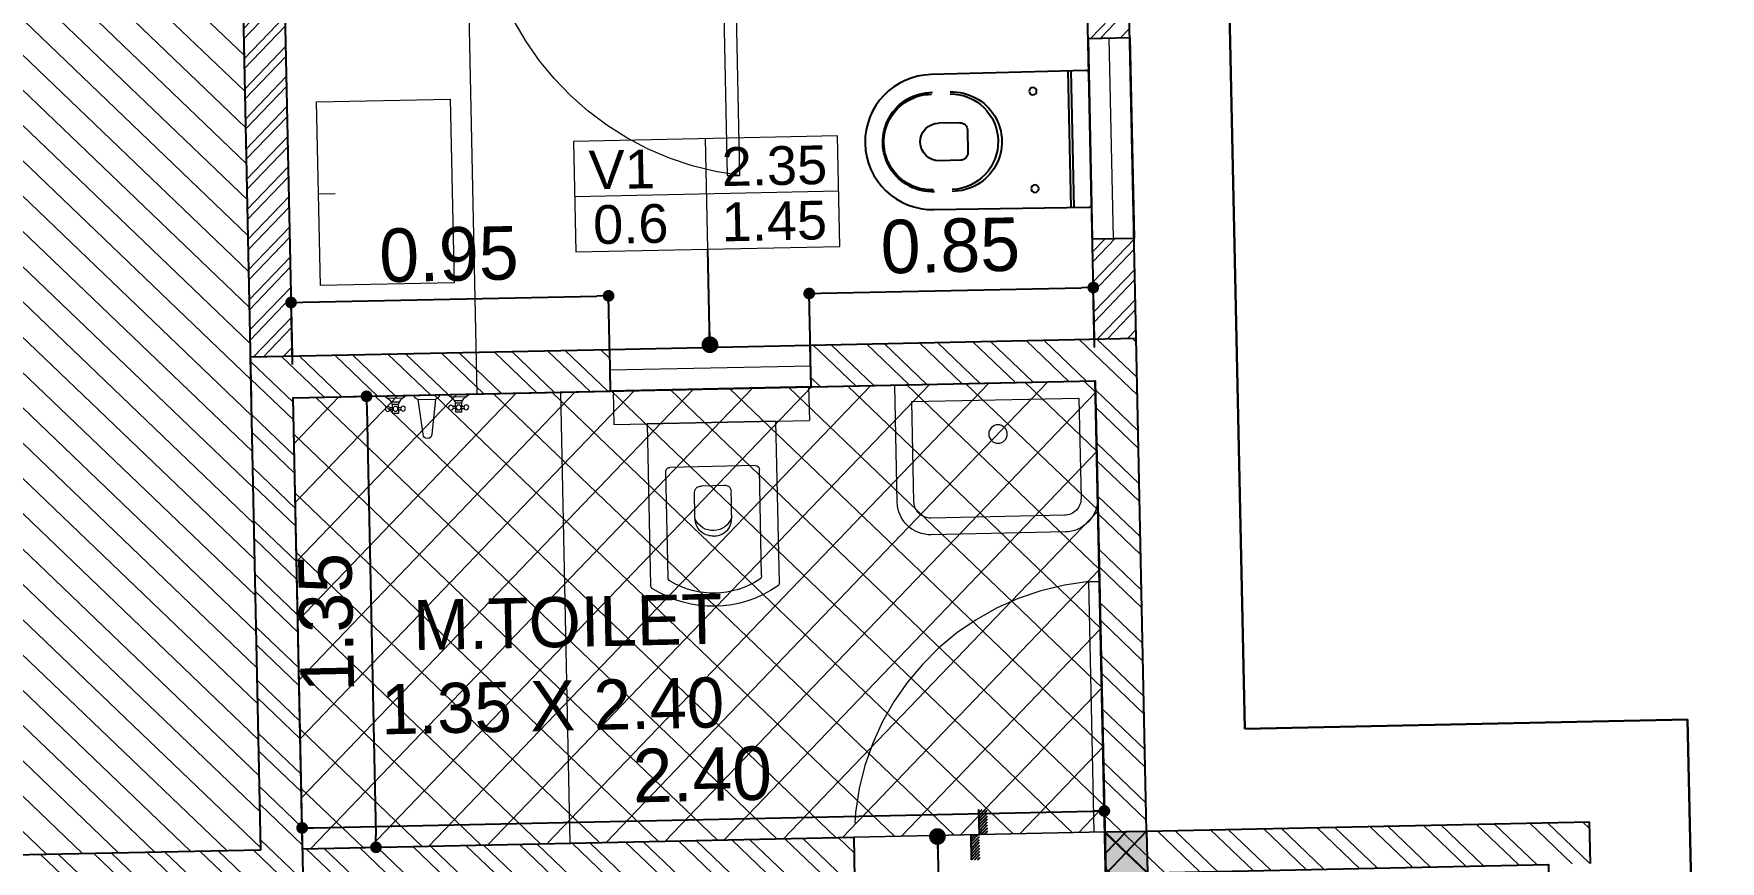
# Model space of a CAD drawing. Header units: metres. Extents: x 494 to 1845, y -666 to 1061.
# Drawn here: x 1414.1662 to 1414.6269, y 208.4399 to 208.6661 of the extents above; entities that cross this region are included whole.
import ezdxf

# ---------------------------------------------------------------- set-up
doc = ezdxf.new("R2010")
doc.units = ezdxf.units.M
doc.header["$MEASUREMENT"] = 0
for name, pattern in [('1', [0]), ('ACAD_ISO02W100', [15, 12, -3]), ('DASHED2', [0.375, 0.25, -0.125])]:
    doc.linetypes.add(name, pattern=pattern)
doc.layers.get('Defpoints').update_dxf_attribs({"color": 12})
for name, color, linetype in [('A-AREA', 1, 'Continuous'), ('COLUMN', 1, 'Continuous'), ('TILE DROP', 180, '1'), ('VDA-TEXT', 250, '1'), ('VDA-WALL BELOW', 8, 'Continuous'), ('VDA_ROOF', 250, 'Continuous')]:
    doc.layers.add(name, color=color, linetype=linetype)
for name, color, linetype, lineweight in [('A-Wall Hatch', 8, 'Continuous', 9), ('DIMENSION', 8, 'Continuous', 5), ('VDA-DOOR', 23, 'Continuous', 5), ('VDA-DW TAGS', 4, 'Continuous', 9), ('VDA-FURNITURE', 8, 'Continuous', 13), ('VDA-HATCH', 8, 'Continuous', 9), ('VDA-PLUMBING', 8, 'Continuous', 13), ('VDA-WALL', 250, 'Continuous', 25), ('VDA-WINDOW', 5, 'Continuous', 9)]:
    doc.layers.add(name, color=color, linetype=linetype, lineweight=lineweight)
doc.styles.add('arial', font='arial.ttf', dxfattribs={"height": 0.3})
doc.styles.add('RS', font='GOTHIC.TTF')
doc.dimstyles.new('SMALL-1', dxfattribs={"dimtxt": 0.16, "dimasz": 0.035, "dimexe": 0, "dimexo": 0.1, "dimgap": 0.05, "dimtad": 1, "dimzin": 0, "dimdsep": 46, "dimtxsty": 'RS', "dimblk": 'DOT', "dimcen": 2.5, "dimclrd": 256, "dimclre": 256, "dimclrt": 5, "dimadec": 0, "dimazin": 0, "dimtfac": 1, "dimtdec": 3, "dimtofl": 0, "dimtmove": 0, "dimatfit": 3, "dimfxl": 0, "dimtolj": 1, "dimtzin": 0, "dimarcsym": 0})
pattern_1 = [(45, (1152.758408798573, 282.9493043231583), (-0.1104854345604985, 0.1104854345604985), [])]
pattern_2 = [(135.0000000000001, (-4.440892098500626e-16, 0.375), (-0.004419417382415919, -0.004419417382415927), [])]

# ---------------------------------------------------------------- blocks, each defined once
blk = doc.blocks.new('6555kkm')
at = {"lineweight": 30}
h = blk.add_hatch(color=5, dxfattribs=at)
h.dxf.hatch_style = 1
h.paths.add_polyline_path([(1152.883408798573, 282.9493043231583), (1152.758408798573, 282.9493043231583), (1152.758408798573, 283.0743043231584), (1152.883408798573, 283.0743043231584)])
h = blk.add_hatch()
h.set_pattern_fill('ANSI31', color=5, scale=1.250000000001137)
h.set_pattern_definition(pattern_1)
h.paths.add_polyline_path([(1152.758408798573, 283.0743043231584), (1152.883408798573, 283.0743043231584), (1152.883408798573, 282.9493043231583), (1152.758408798573, 282.9493043231583)])
h = blk.add_hatch()
h.set_pattern_fill('ANSI31', color=5, scale=1.250000000001137)
h.set_pattern_definition(pattern_1)
h.paths.add_polyline_path([(1152.758408798573, 283.0743043231584), (1152.883408798573, 283.0743043231584), (1152.883408798573, 282.9493043231583), (1152.758408798573, 282.9493043231583)])
at = {"layer": 'COLUMN', "color": 5, "lineweight": 25}
for p, q in [((1152.758408798573, 282.9493043231583), (1152.883408798573, 283.0743043231584)), ((1152.883408798573, 282.9493043231583), (1152.758408798573, 283.0743043231584))]:
    blk.add_line(p, q, dxfattribs=at)
blk.add_lwpolyline([(1152.758408798573, 283.0743043231584), (1152.883408798573, 283.0743043231584), (1152.883408798573, 282.9493043231583), (1152.758408798573, 282.9493043231583)], close=True, dxfattribs=at)
blk = doc.blocks.new('zw$417C')
at = {"layer": 'COLUMN', "color": 8, "lineweight": 30}
blk.add_blockref('6555kkm', (-1092.551024200676, -275.511737228239, 1.041943240610849e-05), dxfattribs=at)
blk = doc.blocks.new('DSFSDFSXDFD')
at = {"layer": 'VDA-PLUMBING', "lineweight": -3}
for p, q in [((-4851328.537607894, -783007.5066046431, -1.776001775254723), (-4851328.94678587, -783007.5066046431, -1.776001775254723)), ((-4851328.538440785, -783007.5157011151, -1.776001775254723), (-4851328.945952996, -783007.5157011151, -1.776001775254723)), ((-4851328.798304164, -783007.8420971865, -1.776001775254723), (-4851328.798304164, -783007.9051043794, -1.776001775254723)), ((-4851328.708531805, -783007.8200216885, -1.776001775254723), (-4851328.775861957, -783007.8200216885, -1.776001775254723)), ((-4851328.686088397, -783007.842465081, -1.776001775254723), (-4851328.686088397, -783007.9054722739, -1.776001775254723))]:
    blk.add_line(p, q, dxfattribs=at)
at = {"layer": 'VDA-PLUMBING', "lineweight": -3, "elevation": -1.776001775254723}
blk.add_lwpolyline([(-4851328.54518069, -783007.4532983436, -0.4158598679387587), (-4851328.537325638, -783007.461197658), (-4851328.540206372, -783007.9246095612, -1), (-4851328.944187411, -783007.9246095612), (-4851328.947068145, -783007.461197658, -0.4158598679388874), (-4851328.939213092, -783007.4532983436)], format="xyb", close=True, dxfattribs=at)
at = {"layer": 'VDA-PLUMBING', "lineweight": -3}
for centre in [(-4851328.888078946, -783007.6216237787, -1.776001775254723), (-4851328.596314837, -783007.6216237787, -1.776001775254723)]:
    blk.add_circle(centre, 0.01122169564471108, dxfattribs=at)
for centre, radius, start, end in [((-4851328.742196881, -783007.8663721918, -1.776001775254723), 0.148856694203309, 358.9852565772135, 181.0147434227865), ((-4851328.742196881, -783007.8719907412, -1.776001775254723), 0.1432535492520892, 1.192908138399502, 178.8070918616005), ((-4851328.775861957, -783007.842465081, -1.776001775254723), 0.02244339128942216, 90, 180), ((-4851328.708531805, -783007.842465081, -1.776001775254723), 0.02244339128942216, 0, 90), ((-4851328.742196881, -783007.9054722739, -1.776001775254723), 0.05610847822355529, 180, 270), ((-4851328.742196881, -783007.9054722739, -1.776001775254723), 0.05610847822355529, 270, 0), ((-4851328.742196881, -783007.9250014189, -1.776001775254723), 0.148856694203309, 178.9852565772135, 1.014743422786505), ((-4851328.742196881, -783007.9272448597, -1.776001775254723), 0.143246744260473, 178.9458768199636, 1.054123180036426)]:
    blk.add_arc(centre, radius, start, end, dxfattribs=at)
blk = doc.blocks.new('wb')
at = {"layer": 'VDA-PLUMBING'}
blk.add_line((0, 0), (0, -0.05031763110309839), dxfattribs=at)
at = {"layer": 'VDA-PLUMBING', "elevation": -0.7094465621008812}
blk.add_lwpolyline([(-0.2750000000596629, -0.4000000000014552), (-0.2750000000596629, 0), (0.2749999999432475, 0), (0.2749999999432475, -0.4000000000014552)], close=True, dxfattribs=at)
blk = doc.blocks.new('FGFGDFG')
at = {"layer": 'VDA-DOOR'}
for p, q in [((2885.550436904467, -2510.215094113677, -0.0028516818295958), (2885.550436904467, -2509.465094113677, -0.0028516818295958)), ((2885.550436904467, -2509.465094113677, -0.0028516818295958), (2885.588408747094, -2509.465094113677, -0.0028516818295958)), ((2885.588408747094, -2509.465094113677, -0.0028516818295958), (2885.588408747094, -2510.215094113677, -0.0028516818295958)), ((2885.588408747094, -2510.215094113677, -0.0028516818295958), (2885.550436904467, -2510.215094113677, -0.0028516818295958))]:
    blk.add_line(p, q, dxfattribs=at)
at = {"layer": 'VDA-DOOR', "linetype": 'ACAD_ISO02W100', "ltscale": 0.01}
blk.add_arc((2885.709383303022, -2510.336068669635, -0.0028516818295958), 0.8793358404296406, 97.90754138939963, 172.092458608656, dxfattribs=at)
blk = doc.blocks.new('DFSDFASDFASD')
at = {"layer": 'VDA_ROOF', "color": 5, "lineweight": 30, "ltscale": 4}
blk.add_lwpolyline([(43.72001114071099, 7.876165156727097), (16.86561930178232, 4.449999999999932), (-16.84999999999991, 4.449999999999932), (-16.84999999999991, -6.375000000000114), (7.450000000000273, -6.375000000000114), (7.450000000000273, -7.275000000000091), (43.72001114071099, -7.275000000000091), (43.72001114071099, -3.799912912925208), (45.04501133847248, -3.799912912896389), (45.04501133847248, 0.8250953790992526), (43.72001114071099, 0.8250953790992526)], close=True, dxfattribs=at)
blk = doc.blocks.new('zw$FB86')
at = {"layer": 'VDA-FURNITURE'}
for points in [[(0, 0.4500000000007276), (0, 0.1000000000003638, 0.4142135623890781), (0.09999999999854481, 0), (0.5, 0, 0.4142135623784227), (0.5999999999985448, 0.1000000000003638), (0.5999999999985448, 0.4500000000007276)], [(0.05000000000291038, 0.4000000000014552), (0.05000000000291038, 0.09999999999672582, 0.4142135623730954), (0.09999999999854481, 0.0499999999992724), (0.5, 0.0499999999992724, 0.4142135623730952), (0.5499999999956344, 0.09999999999854481), (0.5499999999956344, 0.4000000000014552)]]:
    blk.add_lwpolyline(points, format="xyb", close=True, dxfattribs=at)
blk.add_circle((0.2941563244385179, 0.2973085056728451), 0.02777948606671998, dxfattribs=at)
blk = doc.blocks.new('zw$1B49')
at = {"layer": 'VDA-FURNITURE'}
for p, q in [((0.1172834102981142, 0.1172833973541856), (0.1042519220136455, 0.01303148863371462)), ((0.1563778760828427, 0.01303148863371462), (0.1433463877983741, 0.1172833973541856)), ((0.02606299044418847, 0.02606297715101391), (0.02606299044418847, 0.05212595430202782)), ((0.02606299044418847, 0.05212595430202782), (0.04561022380221402, 0.05212595430202782)), ((0.04561022380221402, 0.05212595430202782), (0.04561022380221402, 0.02606297715101391)), ((0.2150195752255968, 0.02606297726742923), (0.2150195752255968, 0.05212595453485847)), ((0.2150195752255968, 0.05212595453485847), (0.2345668076522998, 0.05212595453485847)), ((0.2345668076522998, 0.05212595453485847), (0.2345668076522998, 0.02606297738384455)), ((1.294392859563231e-08, 0), (0.07167320037115132, 0)), ((0.01280579613376176, 0.006515744258649647), (0.05888253347802674, 0.006515744258649647)), ((0.02606299044418847, 0.04235233785584569), (0.01954724630195415, 0.04235233785584569)), ((0.02606299044418847, 0.03583659359719604), (0.01954724630195415, 0.03583659359719604)), ((0.04836716493446147, 0.01954723289236426), (0.0235124676473788, 0.01954723289236426)), ((0.04561022380221402, 0.02606297715101391), (0.02606299044418847, 0.02606297715101391)), ((0.04561022380221402, 0.04235233785584569), (0.05212596794444835, 0.04235233785584569)), ((0.04561022380221402, 0.03583659359719604), (0.05212596794444835, 0.03583659359719604)), ((0.09122043372917688, 0), (0.1694093652986339, 1.164153218269348e-10)), ((0.1042519220136455, 0.01303148863371462), (0.1563778760828427, 0.01303148863371462)), ((0.1889565977253369, 1.164153218269348e-10), (0.2606297851525596, 2.328306436538696e-10)), ((0.2017623809151701, 0.006515744375064969), (0.2478391182594351, 0.006515744491480291)), ((0.2150195752255968, 0.04235233808867633), (0.2085038310833625, 0.04235233808867633)), ((0.2150195752255968, 0.03583659371361136), (0.2085038310833625, 0.03583659371361136)), ((0.2373237497158698, 0.01954723300877959), (0.2124690524287871, 0.01954723300877959)), ((0.2345668076522998, 0.02606297738384455), (0.2150195752255968, 0.02606297726742923)), ((0.2345668076522998, 0.04235233808867633), (0.2410825517945341, 0.04235233808867633)), ((0.2345668076522998, 0.03583659371361136), (0.2410825517945341, 0.03583659383002669))]:
    blk.add_line(p, q, dxfattribs=at)
for centre in [(0.01303150215971982, 0.03909446578472853), (0.03583660712320125, 0.03909446578472853), (0.05864171208668267, 0.03909446578472853), (0.2019880860098056, 0.03909446590114385), (0.224793190973287, 0.03909446590114385), (0.247598296868091, 0.03909446590114385)]:
    blk.add_circle(centre, 0.007284823654302127, dxfattribs=at)
for centre, radius, start, end in [((0.1303148995139054, 0.1172833973541856), 0.01303148858496634, 4.478646660041038e-08, 180.0000000447864), ((-0.009773602803761605, 0.03583659359719604), 0.03714545025915428, 285.2550999864717, 344.7449000233484), ((0.0814468170501641, 0.03583659359719604), 0.03714545025915428, 195.2551200547921, 254.7448800075654), ((0.1095638171755127, -0.005311634740792215), 0.01909713047432021, 106.1502000087727, 163.8498000219344), ((0.1510657201506547, -0.005311634624376893), 0.01909713047432021, 16.15020006410362, 73.84980008505138), ((0.1791829810463241, 0.03583659371361136), 0.03714545025915428, 285.2550999864717, 344.7449000233484), ((0.2704034018315724, 0.03583659383002669), 0.03714545025915428, 195.2551200547921, 254.7448800075654)]:
    blk.add_arc(centre, radius, start, end, dxfattribs=at)
blk = doc.blocks.new('zw$2702')
at = {"layer": 'VDA-FURNITURE'}
for p, q in [((0.5499802494960022, 0), (0.5499802476333571, 0.584986173780635)), ((0.6499802481921506, 0.5849861740134656), (0.5499802476333571, 0.584986173780635)), ((0.6499802491234732, 2.328306436538696e-10), (0.6499802481921506, 0.5849861740134656)), ((0.06626789482106688, 0.4849861727561802), (0.5499802476333571, 0.4849861738039181)), ((0.5499802476333571, 0.4849861738039181), (0.5499802485646796, 0.09999999997671694)), ((0.08852634602953913, 0.4324880581116304), (0.4059854198785615, 0.4324880588101223)), ((0.4179849887805176, 0.4204884897917509), (0.4179849887805176, 0.1644976834068075)), ((0.2105001874806476, 0.3004193421220407), (0.2113024063946796, 0.3045755033381283)), ((0.2113024063946796, 0.3045755033381283), (0.2125265535505605, 0.3092143153771758)), ((0.2125265535505605, 0.3092143153771758), (0.214261531138618, 0.3141748948255554)), ((0.214261531138618, 0.3141748948255554), (0.2165962422805023, 0.3192963579203933)), ((0.2165962422805023, 0.3192963579203933), (0.2196195882352185, 0.3244178210152313)), ((0.2196195882352185, 0.3244178210152313), (0.2234204721244168, 0.3293784004636109)), ((0.2234204721244168, 0.3293784004636109), (0.2280877952071023, 0.3340172126190737)), ((0.2280877952071023, 0.3340172126190737), (0.2337104606049252, 0.338173373718746)), ((0.2337104606049252, 0.338173373718746), (0.2403773705082131, 0.3416860003490001)), ((0.2403773705082131, 0.3416860003490001), (0.248177426175971, 0.3443942085141316)), ((0.248177426175971, 0.3443942085141316), (0.2571995307298494, 0.3461371148005128)), ((0.2571995307298494, 0.3461371148005128), (0.2675325863601756, 0.3467538355616853)), ((0.2675325863601756, 0.3467538355616853), (0.2780191826241207, 0.3467557415133342)), ((0.2780191826241207, 0.3467557415133342), (0.2874714464487624, 0.3467611278174445)), ((0.2874714464487624, 0.3467611278174445), (0.2959387444498134, 0.3467694973805919)), ((0.2959387444498134, 0.3467694973805919), (0.3034704441743088, 0.3467803528765216)), ((0.3034704441743088, 0.3467803528765216), (0.3101159131692839, 0.3467931972118095)), ((0.3101159131692839, 0.3467931972118095), (0.3159245171191287, 0.3468075330602005)), ((0.3159245171191287, 0.3468075330602005), (0.3209456235708785, 0.3468228633282706)), ((0.3209456235708785, 0.3468228633282706), (0.3252286000715685, 0.3468386908061802)), ((0.3252286000715685, 0.3468386908061802), (0.3288228123055887, 0.3468545182840899)), ((0.3288228123055887, 0.3468545182840899), (0.3317776278199744, 0.34686984855216)), ((0.3317776278199744, 0.34686984855216), (0.3341424141617608, 0.3468841845169663)), ((0.3341424141617608, 0.3468841845169663), (0.3359665379466605, 0.3468970287358388)), ((0.3359665379466605, 0.3468970287358388), (0.3381902633773279, 0.346916253794916)), ((0.3381902633773279, 0.346916253794916), (0.3388437426256132, 0.3469235459342599)), ((0.3388437426256132, 0.3469235459342599), (0.3397653868960333, 0.3470724488142878)), ((0.3397653868960333, 0.3470724488142878), (0.3421951776908827, 0.3472432924900204)), ((0.3421951776908827, 0.3472432924900204), (0.3456303991915775, 0.3470222798641771)), ((0.3456303991915775, 0.3470222798641771), (0.3495683355795336, 0.3459956140723079)), ((0.3495683355795336, 0.3459956140723079), (0.3535062728988123, 0.3437494980171323)), ((0.3535062728988123, 0.3437494980171323), (0.3569414934681845, 0.3398701344849542)), ((0.3569414934681845, 0.3398701344849542), (0.3583134880827856, 0.337188673322089)), ((0.3583134880827856, 0.337188673322089), (0.3593712842630339, 0.3339437264949083)), ((0.3593712842630339, 0.3339437264949083), (0.3600520447434974, 0.3300835692789406)), ((0.3600520447434974, 0.3300835692789406), (0.3602929294647765, 0.3255564770661294)), ((0.3602929294647765, 0.3262134199030697), (0.3602929294647765, 0.2587727529462427)), ((0.2097325569557142, 0.2918388803955168), (0.2097360829429817, 0.2924556011566892)), ((0.2097325569557142, 0.2916363230906427), (0.2097360829429817, 0.2910196023294702)), ((0.2097360829429817, 0.2924556011566892), (0.2098059284107876, 0.2941985074430704)), ((0.2097360829429817, 0.2910196023294702), (0.2098059284107876, 0.289276696043089)), ((0.2098059284107876, 0.2941985074430704), (0.2100309964807821, 0.2969067156082019)), ((0.2098059284107876, 0.289276696043089), (0.2100309964807821, 0.2865684878779575)), ((0.2100309964807821, 0.2969067156082019), (0.2105001874806476, 0.3004193421220407)), ((0.2100309964807821, 0.2865684878779575), (0.2105001884119702, 0.2830558613641188)), ((0.2105001884119702, 0.2830558613641188), (0.2113024063946796, 0.2788997001480311)), ((0.2113024063946796, 0.2788997001480311), (0.2125265535505605, 0.2742608881089836)), ((0.2125265535505605, 0.2742608881089836), (0.214261531138618, 0.2693003086606041)), ((0.214261531138618, 0.2693003086606041), (0.2165962422805023, 0.2641788455657661)), ((0.2165962422805023, 0.2641788455657661), (0.2196195882352185, 0.2590573824709281)), ((0.2196195882352185, 0.2590573824709281), (0.2234204721244168, 0.2540968030225486)), ((0.2234204721244168, 0.2540968030225486), (0.2280877952071023, 0.2494579909835011)), ((0.3594544718580437, 0.2511184909380972), (0.3600944245772553, 0.2546750580659136)), ((0.3600944245772553, 0.2546750580659136), (0.3602929294647765, 0.2587727529462427)), ((0.2280877952071023, 0.2494579909835011), (0.2337104615362477, 0.2453018297674134)), ((0.2337104615362477, 0.2453018297674134), (0.2403773705082131, 0.24178920336999)), ((0.2403773705082131, 0.24178920336999), (0.2481774271072936, 0.2390809950884432)), ((0.2481774271072936, 0.2390809950884432), (0.2571995316611719, 0.237338088802062)), ((0.2571995316611719, 0.237338088802062), (0.2675325863601756, 0.2367213681573048)), ((0.2675325863601756, 0.2367213681573048), (0.2780236706676078, 0.2367217985447496)), ((0.2780236706676078, 0.2367217985447496), (0.2874886181743932, 0.2367230148520321)), ((0.2874886181743932, 0.2367230148520321), (0.2959756257550907, 0.2367249047383666)), ((0.2959756257550907, 0.2367249047383666), (0.3035328884216142, 0.236727355979383)), ((0.3035328884216142, 0.236727355979383), (0.3102086030485225, 0.236730256350711)), ((0.3102086030485225, 0.236730256350711), (0.3160509665103746, 0.236733493511565)), ((0.3160509665103746, 0.236733493511565), (0.3211081728877616, 0.2367369552375749)), ((0.3211081728877616, 0.2367369552375749), (0.3254284199865651, 0.236740529187955)), ((0.3254284199865651, 0.236740529187955), (0.3290599037500215, 0.236744103138335)), ((0.3290599037500215, 0.236744103138335), (0.332050820121367, 0.2367475647479296)), ((0.332050820121367, 0.2367475647479296), (0.334449365043838, 0.2367508019087836)), ((0.334449365043838, 0.2367508019087836), (0.336303734460671, 0.2367537022801116)), ((0.336303734460671, 0.2367537022801116), (0.338572732413013, 0.2367580434074625)), ((0.338572732413013, 0.2367580434074625), (0.3392433824556065, 0.2367596899857745)), ((0.3392433824556065, 0.2367596899857745), (0.3401572865041089, 0.2367472226032987)), ((0.3401572865041089, 0.2367472226032987), (0.3425647087933612, 0.2369134899927303)), ((0.3498543801324558, 0.2390042450278997), (0.3537337652014685, 0.2415397411677986)), ((0.3537337652014685, 0.2415397411677986), (0.357100939618249, 0.2454759883694351)), ((0.357100939618249, 0.2454759883694351), (0.358435750247736, 0.2480648637283593)), ((0.358435750247736, 0.2480648637283593), (0.3594544718580437, 0.2511184909380972)), ((0.0885263469608617, 0.1524981135735288), (0.4059854198785615, 0.1524981142720208)), ((0.5499802485646796, 0.09999999997671694), (0.06626789575238945, 0.09999999892897904)), ((0.6499802491234732, 2.328306436538696e-10), (0.5499802494960022, 0))]:
    blk.add_line(p, q, dxfattribs=at)
for centre, radius, start, end in [((0.3392895713986945, 0.2924930856897845), 0.3392895713959484, 146.5314716852323, 213.4685283147677), ((0.06626789482106688, 0.4729866042835056), 0.01199956846898923, 90.00000178148115, 146.5314734667167), ((0.2879243318529916, 0.2924930862718611), 0.2489257321441072, 147.4567942573825, 212.5432060142842), ((0.08852634602953913, 0.4204884890568792), 0.011999569053979, 90.00000010672171, 150.4906703928836), ((0.4059854198785615, 0.4204884897553711), 0.011999569053979, 1.334021322268115e-07, 90.00000010672171), ((0.2850434205101919, 0.2912927382494672), 0.0588110275135647, 109.8583284364351, 247.3191860105703), ((0.3340704313086462, 0.2802833565147012), 0.0441938690793455, 281.0814857867093, 290.9254203467502), ((0.0885263469608617, 0.1644976825555204), 0.011999569053979, 209.5093298833318, 270.0000001067217), ((0.4059854198785615, 0.1644976832540124), 0.011999569053979, 270.0000001067217, 1.334021322268115e-07), ((0.06626789575238945, 0.1119995681438013), 0.01199956927687568, 213.4685292737154, 270.000000958813)]:
    blk.add_arc(centre, radius, start, end, dxfattribs=at)
blk = doc.blocks.new('zw$F1DC')
at = {"layer": 'VDA-DOOR'}
for p, q in [((2.601322194095701e-05, 0), (2.601322339979006e-05, 0.9000000000000001)), ((2.601322192941069e-05, 0.0379718426371404), (0.9000260132219293, 0.0379718426371404)), ((2.601322194095701e-05, 0), (0.9000260132219409, 2.777222896099829e-13)), ((0.9000260132219293, 0.03797184263741812), (0.9000260132219293, 2.777222896099829e-13))]:
    blk.add_line(p, q, dxfattribs=at).dxf.unprotected_set("ltscale", 0)
at = {"layer": 'VDA-DOOR', "linetype": 'DASHED2', "ltscale": 0.3}
blk.add_arc((-0.02829771850029106, -0.03040769462445214), 0.9308387142759031, 4.212750427302682, 88.25632433435375, dxfattribs=at)
blk = doc.blocks.new('zw$AB1F')
at = {"layer": 'VDA-DOOR', "xscale": 1.111111111003124, "yscale": 1.111111111003124, "zscale": 1.111111111003124, "rotation": 90.00000000080222}
blk.add_blockref('zw$F1DC', (0.9999999967510598, -1.13686837721616e-13), dxfattribs=at)
blk = doc.blocks.new('_Dot')
at = {"color": 0, "linetype": 'ByBlock', "lineweight": -2}
blk.add_line((-0.5, 0), (-1, 0), dxfattribs=at)
at = {"color": 0, "linetype": 'ByBlock', "const_width": 0.5}
blk.add_lwpolyline([(-0.25, 0, 1), (0.25, 0, 1)], format="xyb", close=True, dxfattribs=at)
blk = doc.blocks.new('*D1157')
at = {"layer": 'Defpoints', "color": 0, "transparency": 16777216}
for p in [(1.974999999999909, 4.635362098032317), (1.024999999999864, 4.350000000000023), (1.974999999999909, 4.350000000000023)]:
    blk.add_point(p, dxfattribs=at)
at = {"layer": 'DIMENSION', "lineweight": -2, "transparency": 16777216}
for p, q in [((1.024999999999864, 4.450000000000022), (1.024999999999864, 4.635362098032317)), ((1.059999999999863, 4.635362098032317), (1.939999999999909, 4.635362098032317)), ((1.974999999999909, 4.450000000000022), (1.974999999999909, 4.635362098032317))]:
    blk.add_line(p, q, dxfattribs=at)
at = {"layer": 'DIMENSION', "lineweight": -2, "transparency": 16777216, "xscale": 0.035, "yscale": 0.035, "zscale": 0.035, "rotation": 180}
blk.add_blockref('_Dot', (1.024999999999864, 4.635362098032317), dxfattribs=at)
at = {"layer": 'DIMENSION', "lineweight": -2, "transparency": 16777216, "xscale": 0.035, "yscale": 0.035, "zscale": 0.035}
blk.add_blockref('_Dot', (1.974999999999909, 4.635362098032317), dxfattribs=at)
at = {"layer": 'DIMENSION', "color": 5, "transparency": 16777216, "insert": (1.499999999999886, 4.769386571179836), "char_height": 0.16, "attachment_point": 5, "style": 'RS'}
blk.add_mtext('\\A1;0.95', dxfattribs=at)
blk = doc.blocks.new('*D1158')
at = {"layer": 'Defpoints', "color": 0, "transparency": 16777216}
for p in [(3.425000000028149, 4.629664963668688), (2.574999999999818, 4.350000000000023), (3.425000000028149, 4.34999589387229)]:
    blk.add_point(p, dxfattribs=at)
at = {"layer": 'DIMENSION', "lineweight": -2, "transparency": 16777216}
for p, q in [((2.574999999999818, 4.450000000000022), (2.574999999999818, 4.629664963668688)), ((2.609999999999818, 4.629664963668688), (3.390000000028149, 4.629664963668688)), ((3.425000000028149, 4.449995893872289), (3.425000000028149, 4.629664963668688))]:
    blk.add_line(p, q, dxfattribs=at)
at = {"layer": 'DIMENSION', "lineweight": -2, "transparency": 16777216, "xscale": 0.035, "yscale": 0.035, "zscale": 0.035, "rotation": 180}
blk.add_blockref('_Dot', (2.574999999999818, 4.629664963668688), dxfattribs=at)
at = {"layer": 'DIMENSION', "lineweight": -2, "transparency": 16777216, "xscale": 0.035, "yscale": 0.035, "zscale": 0.035}
blk.add_blockref('_Dot', (3.425000000028149, 4.629664963668688), dxfattribs=at)
at = {"layer": 'DIMENSION', "color": 5, "transparency": 16777216, "insert": (3.000000000013983, 4.763689436816207), "char_height": 0.16, "attachment_point": 5, "style": 'RS'}
blk.add_mtext('\\A1;0.85', dxfattribs=at)
blk = doc.blocks.new('*D1159')
at = {"layer": 'Defpoints', "color": 0, "transparency": 16777216}
for p in [(1.024999999999864, 4.350000000000023), (1.024999999999864, 3), (1.244725901308811, 3)]:
    blk.add_point(p, dxfattribs=at)
at = {"layer": 'DIMENSION', "lineweight": -2, "transparency": 16777216}
for p, q in [((1.124999999999864, 4.350000000000023), (1.244725901308811, 4.350000000000023)), ((1.244725901308811, 4.315000000000023), (1.244725901308811, 3.035)), ((1.124999999999864, 3), (1.244725901308811, 3))]:
    blk.add_line(p, q, dxfattribs=at)
at = {"layer": 'DIMENSION', "lineweight": -2, "transparency": 16777216, "xscale": 0.035, "yscale": 0.035, "zscale": 0.035}
for p, rotation in [((1.244725901308811, 4.350000000000023), 90), ((1.244725901308811, 3), 270)]:
    blk.add_blockref('_Dot', p, dxfattribs=dict(at, rotation=rotation))
at = {"layer": 'DIMENSION', "color": 5, "transparency": 16777216, "insert": (1.110701428161293, 3.675000000000011), "char_height": 0.16, "attachment_point": 5, "rotation": 90, "style": 'RS'}
blk.add_mtext('\\A1;1.35', dxfattribs=at)
blk = doc.blocks.new('*D1160')
at = {"layer": 'Defpoints', "color": 0, "transparency": 16777216}
for p in [(3.425016491383531, 3.062683206837619), (1.024999999999864, 3), (3.425016491383531, 3)]:
    blk.add_point(p, dxfattribs=at)
at = {"layer": 'DIMENSION', "lineweight": -2, "transparency": 16777216}
for p, q in [((1.024999999999864, 3.062683206837619), (1.024999999999864, 3.062683206837619)), ((1.059999999999863, 3.062683206837619), (3.39001649138353, 3.062683206837619)), ((3.425016491383531, 3.062683206837619), (3.425016491383531, 3.062683206837619))]:
    blk.add_line(p, q, dxfattribs=at)
at = {"layer": 'DIMENSION', "lineweight": -2, "transparency": 16777216, "xscale": 0.035, "yscale": 0.035, "zscale": 0.035, "rotation": 180}
blk.add_blockref('_Dot', (1.024999999999864, 3.062683206837619), dxfattribs=at)
at = {"layer": 'DIMENSION', "lineweight": -2, "transparency": 16777216, "xscale": 0.035, "yscale": 0.035, "zscale": 0.035}
blk.add_blockref('_Dot', (3.425016491383531, 3.062683206837619), dxfattribs=at)
at = {"layer": 'DIMENSION', "color": 5, "transparency": 16777216, "insert": (2.225008245691697, 3.196707679985137), "char_height": 0.16, "attachment_point": 5, "style": 'RS'}
blk.add_mtext('\\A1;2.40', dxfattribs=at)
blk = doc.blocks.new('V1')
at = {"layer": 'VDA-DW TAGS'}
for p, q in [((1525.345971780803, 322.8255013930478), (1525.345971780803, 323.1563759827781)), ((1525.740711984555, 322.9909386879129), (1524.950971780803, 322.9909386879129))]:
    blk.add_line(p, q, dxfattribs=at)
blk.add_lwpolyline([(1525.740711984555, 323.1563759827781), (1524.950971780803, 323.1563759827781), (1524.950971780803, 322.8255013930478), (1525.740711984555, 322.8255013930478)], close=True, dxfattribs=at)
at = {"layer": 'VDA-DW TAGS', "char_height": 0.1159809851405905, "attachment_point": 8, "style": 'arial'}
for s, insert, width in [('V1', (1525.093642404539, 323.0116001073051), 0.2822932409837917), ('2.35', (1525.550088173589, 323.0116001073051), 0.2822932409837917), ('0.6', (1525.116763770219, 322.84616281244), 0.275840167237977), ('1.45', (1525.546186022507, 322.84616281244), 0.3661736348513708)]:
    blk.add_mtext(s, dxfattribs=dict(at, insert=insert, width=width))
blk = doc.blocks.new('TT-level diff-flat-14')
at = {"layer": 'TILE DROP'}
h = blk.add_hatch(dxfattribs=at)
h.set_pattern_fill('ANSI31', color=256, scale=0.05, angle=90.00000000000006, style=0)
h.set_pattern_definition(pattern_2)
h.paths.add_polyline_path([(-0.07499999999998863, 0.02500000000000568), (-0.07499999999998863, 0), (0, 0), (0, 0.02500000000000568)])
h = blk.add_hatch(dxfattribs=at)
h.set_pattern_fill('ANSI31', color=256, scale=0.05, angle=90.00000000000006, style=0)
h.set_pattern_definition(pattern_2)
h.paths.add_polyline_path([(0, 0), (0, -0.02500000000000568), (0.07499999999998863, -0.02500000000000568), (0.07499999999998863, 0)])
for points in [[(0, 0), (-0.07499999999998863, 0)], [(0.07499999999998863, -0.02500000000000568), (0, -0.02500000000000568), (0, 0), (-0.07499999999998863, 0)]]:
    blk.add_lwpolyline(points, dxfattribs=at)
blk = doc.blocks.new('SDFDSFD')
at = {"layer": 'A-Wall Hatch', "ltscale": 0.1}
h = blk.add_hatch(dxfattribs=at)
h.set_pattern_fill('ANSI32', color=256, scale=0.3, angle=270)
h.set_pattern_definition([(315, (-5.76940198055172, -2.326928868841492), (0.07954951288348662, 0.07954951288348659), []), (315, (-5.76940198055172, -2.379961877341486), (0.07954951288348662, 0.07954951288348659), [])])
h.paths.add_polyline_path([(-3.575000000000045, 2.575000000000045), (-5.244999999999891, 2.575000000000045), (-5.244999999999891, 5.250000000000057), (-1.349999999999909, 5.250000000000057), (-1.349999999999909, 5.375000000000057), (-6.8449999999998, 5.375000000000057), (-6.8449999999998, 5.250000000000057), (-5.369999999999891, 5.250000000000057), (-5.369999999999891, 4.050000000000068), (-5.7199999999998, 4.050000000000068), (-5.7199999999998, 3.925000000000068), (-5.369999999999891, 3.925000000000068), (-5.369999999999891, 2.575000000000045), (-5.7199999999998, 2.575000000000045), (-5.7199999999998, 2.450000000000045), (-3.575000000000045, 2.450000000000045)])
h.paths.add_polyline_path([(-7.7199999999998, -2.949999999999989), (-7.7199999999998, -0.8999999999999773), (-6.8449999999998, -0.8999999999999773), (-6.8449999999998, 4.050000000000068), (-6.7199999999998, 4.050000000000068), (-6.7199999999998, -0.8999999999999773), (-6.449999999999863, -0.8999999999999773), (-6.449999999999863, -1.024999999999977), (-7.5949999999998, -1.024999999999977), (-7.5949999999998, -2.949999999999989)])
h.paths.add_polyline_path([(-2.375, -0.8999999999999773), (-4.649999999999864, -0.8999999999999773), (-4.649999999999864, -4.5), (-4.524999999999864, -4.5), (-4.524999999999864, -1.024999999999977), (-2.375, -1.024999999999977)])
h.paths.add_polyline_path([(-0.974999999999909, 2.999860553396445), (-0.9809027286516994, 2.999860553396445), (-1.349999999999909, 3), (-1.349999999999909, 4.050000000000068), (-1.474999999999909, 4.050000000000068), (-1.474999999999909, 3), (-2.375, 3), (-2.375, 2.450000000000045), (-2.25, 2.450000000000045), (-2.25, 2.875), (-1.474999999999909, 2.875), (-1.474999999999909, 0), (-1.349999999999909, 0), (-1.349999999999909, 0.8000000000000114), (-0.625, 0.8000000000000114), (-0.625, 0.9250000000000114), (-1.349999999999909, 0.9250000000000114), (-1.349999999999909, 2.875), (-0.974999999999909, 2.875)])
h.paths.add_polyline_path([(2.674999999999955, 3), (1.024999999999864, 3), (1.024999999999864, 4.350000000000023), (1.974999999999909, 4.350000000000023), (1.974999999999909, 4.474860553396468), (0.8999999999998636, 4.475000000000023), (0.8999999999998636, 3), (-0.375, 3), (-0.375, 2.875), (2.674999999999955, 2.875)])
h.paths.add_polyline_path([(-0.625, -1.925000000000011), (-1.349999999999909, -1.925000000000011), (-1.349999999999909, -1.024999999999977), (-0.900000000000091, -1.024999999999977), (-0.900000000000091, -0.8999999999999773), (-1.474999999999909, -0.8999999999999773), (-1.474999999999909, -4.5), (-0.974999999999909, -4.5), (-0.974999999999909, -4.375139446603555), (-0.9809027286516994, -4.375139446603555), (-1.349999999999909, -4.375), (-1.349999999999909, -2.050000003470643), (-0.625, -2.050000000000011)])
h.paths.add_polyline_path([(3.549999999999955, 4.475000000000023), (2.574999999999818, 4.475000000000023), (2.574999999999818, 4.350000000000023), (3.424999999999955, 4.350000000000023), (3.424999999999955, 3), (3.549999999999955, 3)])
h.paths.add_polyline_path([(0.125, -1.925000000000011), (0, -1.925000000000011), (0, -4.375), (-0.375, -4.375), (-0.375, -4.5), (0.125, -4.5)])
h.paths.add_polyline_path([(0.125, 2.875), (0, 2.875), (0, 0), (0.125, 0)])
h.paths.add_polyline_path([(4.875, 3), (3.549999999999955, 3), (3.549999999999955, 2.875), (4.875, 2.875)])
h.paths.add_polyline_path([(3.549999999999955, 3), (3.424999999999955, 3), (3.424999999999955, 2.875), (3.549999999999955, 2.875)])
h.paths.add_polyline_path([(3.549999999999955, 0.112500000000017), (3.424999999999955, 0.1125000000000171), (3.424999999999955, -0.8999999999999773), (0, -0.8999999999999773), (0, -1.024999999999977), (3.424999999999955, -1.024999999999977), (3.424999999999955, -4.5), (3.549999999999955, -4.5), (3.549999999999955, -1.024999999999977), (4.875, -1.024999999999977), (4.875, -0.8999999999999773), (3.549999999999955, -0.8999999999999773)])
h.paths.add_polyline_path([(3.424999999999955, 1.912500000000017), (3.549999999999955, 1.912500000000017), (3.549999999999955, 2.875), (3.424999999999955, 2.875)])
at = {"layer": 'VDA-HATCH'}
h = blk.add_hatch(dxfattribs=at)
h.set_pattern_fill('ANSI37', color=43)
h.set_pattern_definition([(45, (-42536.25676201939, 14913.54794713638), (-0.08838834764831846, 0.08838834764831846), []), (135, (-42536.25676201939, 14913.54794713638), (-0.08838834764831845, -0.08838834764831843), [])])
h.paths.add_polyline_path([(1.024999999999864, 3), (3.425000000028149, 3), (3.425000000028149, 4.350000000000023), (1.024999999999864, 4.350000000000023)])
h.paths.add_polyline_path([(-1.349954619197206, -2.050000003525213), (0, -2.050000003525213), (0, -4.375139446603555), (-1.349954619197206, -4.375139446603555)])
h.paths.add_polyline_path([(0, 2.875), (-1.349999999999909, 2.875), (-1.349999999999909, 0.9250000000000114), (0, 0.9250000000000114)])
at = {"layer": 'A-AREA'}
blk.add_lwpolyline([(-1.474999999999909, 5.250000000000057), (-1.474999999999909, 2.875), (1.024999999999864, 2.875), (1.024999999999864, 4.350000000000023), (3.425000000028149, 4.34999589387229), (3.424999999999955, 2.875), (4.75, 2.875), (4.75, -0.8999999999999773), (3.425065773919869, -0.8999986045160426), (3.424999999999955, -4.375), (-4.524999414097238, -4.37504520146598), (-4.524999999999864, -2.824999999999989), (-7.5949999999998, -2.824999999999989), (-7.5949999999998, -1.024999999999977), (-6.7199999999998, -1.024999999999977)], dxfattribs=at)
at = {"layer": 'VDA-DOOR'}
blk.add_line((2.674999999999955, 3), (3.424999999999955, 3), dxfattribs=at)
at = {"layer": 'VDA-PLUMBING', "extrusion": (4.368272014304201e-06, 5.8104550666431e-06, 0.9999999999735785)}
blk.add_line((1.824999993509664, 4.349995889077661), (1.824999999999818, 2.999995887172815), dxfattribs=at)
at = {"layer": 'VDA-WALL'}
for p, q in [((0.8999999999998636, 4.475000000000023), (1.974999999999909, 4.474860553396468)), ((0.8999999999998636, 3), (0.8999999999998636, 4.475000000000023)), ((1.974999999999909, 4.350000000000023), (1.974999999999909, 4.474860553396468)), ((2.574999999999818, 4.475000000000023), (3.549999999999955, 4.475000000000023)), ((2.574999999999818, 4.350000000000023), (2.574999999999818, 4.475000000000023)), ((3.549999999999955, 3), (3.549999999999955, 4.475000000000023)), ((1.024999999999864, 4.350000000000023), (1.974999999999909, 4.350000000000023)), ((1.024999999999864, 3), (1.024999999999864, 4.350000000000023)), ((2.574999999999818, 4.350000000000023), (3.424999999999955, 4.350000000000023)), ((3.424999999999955, 1.912500000000017), (3.424999999999955, 4.350000000000023)), ((-0.375, 3), (0.8999999999998636, 3)), ((1.024999999999864, 3), (2.674999999999955, 3)), ((2.674999999999955, 2.875), (2.674999999999955, 3)), ((3.549999999999955, 3), (4.875, 3)), ((4.875, 2.875), (4.875, 3))]:
    blk.add_line(p, q, dxfattribs=at)
at = {"layer": 'VDA-WALL BELOW'}
for p, q in [((1.974999999999909, 4.474860553396468), (2.574999999999818, 4.474860553396468)), ((2.574999999999818, 4.350000000000023), (1.974999999999909, 4.350000000000023))]:
    blk.add_line(p, q, dxfattribs=at)
at = {"layer": 'VDA-WINDOW'}
blk.add_line((2.574999999999818, 4.412500000000023), (1.974999999999909, 4.412500000000023), dxfattribs=at)
at = {"rotation": 270.0000000000001}
blk.add_blockref('TT-level diff-flat-14', (3.049990299625733, 3.000049767093117, 0.0002094214360410739), dxfattribs=at)
at = {"layer": 'VDA-DOOR', "extrusion": (-0.0003046095345934809, -0.0001294728292490316, 0.9999999452249075), "xscale": 0.7499891843972357, "yscale": 0.7499891843972357, "zscale": 0.7499891843972357, "rotation": 359.9999977403969}
blk.add_blockref('zw$AB1F', (2.674995603122619, 3.000009921673577, -0.001203248992758649), dxfattribs=at)
at = {"layer": 'VDA-HATCH'}
blk.add_blockref('V1', (-1523.070971780803, -318.0568551996796), dxfattribs=at)
at = {"layer": 'VDA-PLUMBING', "extrusion": (4.368272014304201e-06, 5.8104550666431e-06, 0.9999999999735786), "xscale": -1}
for name, p, rotation in [('zw$1B49', (1.294685100474606, 4.349999999329333, 3.0931016228412e-05), 180.0000002737258), ('zw$2702', (1.982506916040577, 3.700015643704773, 3.015890412386388e-05), 270.0000002735317), ('zw$FB86', (3.425000002156658, 3.899995893726412, 3.762208256003305e-05), 2.737259656624862e-07)]:
    blk.add_blockref(name, p, dxfattribs=dict(at, rotation=rotation))
at = {"layer": 'VDA-TEXT', "extrusion": (4.368272014304201e-06, 5.8104550666431e-06, 0.9999999999735785), "insert": (2.294831097943415, 3.335215175612973), "char_height": 0.15, "width": 1.314504061156185e-11, "attachment_point": 9, "text_direction": (0.9999999999904591, -3.794674268663798e-14, -4.36827201437772e-06), "style": 'arial'}
blk.add_mtext('\\pi0.58006;{\\fCentury Gothic|b0|i0|c0|p34;M.TOILET  }\\P\\pi0.47855;{\\fCentury Gothic|b0|i0|c0|p34;1.35 X 2.40}', dxfattribs=at)
at = {"layer": 'DIMENSION'}
for base, p1, p2, picture, middle in [((1.974999999999909, 4.635362098032317), (1.024999999999864, 4.350000000000023), (1.974999999999909, 4.350000000000023), '*D1157', (1.499999999999886, 4.769386571179836)), ((3.425000000028149, 4.629664963668688), (2.574999999999818, 4.350000000000023), (3.425000000028149, 4.34999589387229, 4.011411309290998e-05), '*D1158', (3.000000000013983, 4.763689436816207)), ((3.425016491383531, 3.062683206837619), (1.024999999999864, 3), (3.425016491383531, 3, 0.0002365446083249514), '*D1160', (2.225008245691697, 3.196707679985137))]:
    dim = blk.add_linear_dim(base=base, p1=p1, p2=p2, dimstyle='SMALL-1', dxfattribs=at)
    dim.commit()
    dim.dimension.update_dxf_attribs({"geometry": picture, "text_midpoint": middle})
dim = blk.add_linear_dim(base=(1.244725901308811, 3), p1=(1.024999999999864, 4.350000000000023), p2=(1.024999999999864, 3), angle=90, dimstyle='SMALL-1', dxfattribs=at)
dim.commit()
dim.dimension.update_dxf_attribs({"geometry": '*D1159', "text_midpoint": (1.110701428161293, 3.675000000000011)})
for points in [[(2.274999999999864, 4.482636502513401), (2.274999999999864, 4.768646193368227)], [(2.924180242964439, 2.996838537295275, 0.0002094214360410739), (2.92410738207036, 2.704147655769134, 0.0002094214360410739)]]:
    blk.add_leader(points, dimstyle='SMALL-1', override={"dimasz": 0.05, "dimclrd": 4, "dimldrblk": 'Dot'}, dxfattribs=at)

msp = doc.modelspace()

# ---------------------------------------------------------------- hatches: boundary and pattern name
at = {"layer": 'A-Wall Hatch'}
h = msp.add_hatch(dxfattribs=at)
h.set_pattern_fill('ANSI31', color=62, scale=0.05570871330344526, angle=271.2088548101106)
h.set_pattern_definition([(316.2088548101105, (1281.803157802296, 180.3932873678382), (0.004819023894618941, 0.005026786521544056), [])])
h.paths.add_polyline_path([(1413.063370148449, 208.6925303865872), (1412.789452573896, 208.686750279873), (1412.790365907973, 208.6433791190303), (1412.790364890745, 208.6433790975696), (1412.790607675298, 208.6319621333083), (1412.792810201625, 208.5275850517313), (1412.795231688615, 208.4128314881194), (1412.980124706095, 208.4167345298684), (1413.069147987962, 208.4186102067225), (1413.067655254514, 208.4893719329274)])
h.paths.add_polyline_path([(1414.228272031989, 208.4430736011848), (1414.022833654695, 208.4387384816928), (1414.017679733691, 208.6829812995895), (1414.223118110985, 208.6873164190814)])
at = {"layer": 'VDA-HATCH'}
h = msp.add_hatch(dxfattribs=at)
h.set_pattern_fill('ANSI32', color=256, scale=0.01552537911735359, angle=1.20885481011059)
h.set_pattern_definition([(46.2088548101106, (1281.752939813819, 180.392227686536), (-0.004202723157356506, 0.004029019977468296), []), (46.2088548101106, (1281.755683728193, 180.3922855875959), (-0.004202723157356506, 0.004029019977468296), [])])
h.paths.add_polyline_path([(1413.753403693847, 208.999567821583), (1413.753055904274, 209.0110578603235), (1412.038108463673, 208.7553831264095), (1409.233605525215, 208.6962035492), (1409.233846361875, 208.6847903700006), (1412.039074425543, 208.7439852485325)])
h.paths.add_polyline_path([(1410.372375533484, 207.7588158532666), (1410.372134696824, 207.770229032466), (1410.452026951219, 207.7719148890836), (1410.445428026745, 208.084635999143), (1410.451134616324, 208.0847564174722), (1410.456841205944, 208.0848768358024), (1410.463440130418, 207.7721557257431), (1410.518223390575, 207.7733117417091), (1410.518464227234, 207.7618985625098)])
h.paths.add_polyline_path([(1410.913360227529, 207.7702315109131), (1410.913119390869, 207.7816446901125), (1410.967902651026, 207.7828007060987), (1410.961303726552, 208.0955218161583), (1410.972716905751, 208.0957626528178), (1410.979315830225, 207.7830415427582), (1411.034099090381, 207.7841975587244), (1411.03433992704, 207.7727843795254)])
h.paths.add_polyline_path([(1410.655422377626, 207.7647886024253), (1410.655181540966, 207.7762017816248), (1410.709964801122, 207.7773577975909), (1410.703365876648, 208.0900789076505), (1410.714779055847, 208.0903197443103), (1410.721377980321, 207.7775986342509), (1410.776161240478, 207.7787546501968), (1410.776402077138, 207.7673414709978)])
h.paths.add_polyline_path([(1411.171298077432, 207.775674419441), (1411.171057240772, 207.78708759864), (1411.225840500928, 207.7882436146061), (1411.219241576455, 208.1009647246661), (1411.230654755654, 208.1012055613256), (1411.237494516788, 207.7770712720667)])
h.paths.add_polyline_path([(1414.223045869985, 208.6907403373324), (1414.222876905228, 208.6987295551563), (1414.289073344583, 208.7001264077819), (1414.289314181243, 208.6887132285825), (1414.234531300197, 208.6875572194844), (1414.236843602317, 208.5779901610151), (1414.225430164971, 208.5777492919346)])
h.paths.add_polyline_path([(1413.959283627147, 209.0418035362105), (1414.046213726826, 209.0547636010953), (1414.062026494882, 209.0571210641695), (1414.064441451924, 209.0574811005675), (1414.142166635397, 209.0690688408866), (1414.143849955486, 209.0577779111107), (1413.960966947237, 209.0305126064346)])
h.paths.add_polyline_path([(1414.444758846704, 209.1141810688708), (1414.456172025903, 209.1144219055303), (1414.465654917248, 208.6650304449443), (1414.454241738048, 208.6647896082844)])
h.paths.add_polyline_path([(1414.304756024188, 209.0933086500679), (1414.306439344276, 209.0820177202918), (1414.445001634533, 209.1026754243435), (1414.444758836322, 209.1141811158316)])
h.paths.add_polyline_path([(1412.434559043508, 207.7566582371895), (1412.428730796345, 208.032857173821), (1412.440143975544, 208.033098010481), (1412.445972222707, 207.7568990738488)])
h.paths.add_polyline_path([(1412.413300957357, 208.1147430600642), (1412.413060120697, 208.1261562392636), (1412.655019471068, 208.131261975421), (1412.655260307728, 208.119848796222)])
h.paths.add_polyline_path([(1412.659450872698, 207.92126144881), (1412.670864051897, 207.9215022854699), (1412.675006484003, 207.7251936336139), (1412.663593304804, 207.7249527969541)])
h.paths.add_polyline_path([(1414.357793256438, 208.6901582485405), (1414.357552419779, 208.7015714277399), (1414.453422892705, 208.7035944507864), (1414.453663729364, 208.6921812715873)])
h.paths.add_polyline_path([(1412.566392685476, 207.8941756243241), (1412.659980754911, 207.8961504849333), (1412.65973991825, 207.9075636641324), (1412.566151848816, 207.9055888035235)])
h.paths.add_polyline_path([(1411.227815361538, 207.6946555451726), (1411.227574524878, 207.7060687243715), (1411.296624259033, 207.7075257861625), (1411.296865095693, 207.6961126069633)])
h.paths.add_polyline_path([(1411.433823246084, 207.6990026468789), (1411.433582409424, 207.7104158260782), (1411.548855519337, 207.7128482763406), (1411.549096355996, 207.7014350971411)])
h.paths.add_polyline_path([(1411.226081337588, 207.7768304354072), (1411.227574524878, 207.7060687243715), (1411.238987704077, 207.7063095610313), (1411.237494516788, 207.7770712720667)])
h.paths.add_polyline_path([(1412.364105107704, 207.8488012866654), (1412.4325841829, 207.850246306623), (1412.43234334624, 207.8616594858224), (1412.363864271044, 207.8602144658647)])
h.paths.add_polyline_path([(1413.753160904998, 209.0110735144663), (1413.753403693847, 208.999567821583), (1413.798377558445, 209.0062727972533), (1413.796694238357, 209.0175637270289)])
h.paths.add_polyline_path([(1412.569234558059, 207.759500109773), (1412.567837705433, 207.8256965491286), (1412.579250884633, 207.8259373857881), (1412.580647737258, 207.7597409464325)])
h.paths.add_polyline_path([(1412.374674227158, 207.9972634842971), (1412.429457487315, 207.9984195002637), (1412.429216650655, 208.0098326794626), (1412.374433390499, 208.0086766634965)])
h.paths.add_polyline_path([(1412.393471598391, 207.7557912252146), (1412.393230761731, 207.767204404414), (1412.434318206849, 207.7680714163883), (1412.434559043508, 207.7566582371895)])
h.paths.add_polyline_path([(1412.297600893117, 207.7537681972738), (1412.297360056457, 207.7651813764731), (1412.338447501575, 207.7660483884475), (1412.338688338234, 207.7546352092484)])
h.paths.add_polyline_path([(1413.5165344046, 208.645001498775), (1413.527947583478, 208.645242350654), (1413.52712871881, 208.6840481089146), (1413.515715539611, 208.6838072722551), (1413.516534404294, 208.6450015132834)])
h.paths.add_polyline_path([(1413.749363684956, 208.649914590108), (1413.748544820273, 208.6887203490799), (1413.759957999473, 208.6889611857393), (1413.760776864141, 208.6501554274788)])
h.paths.add_polyline_path([(1414.006844665591, 208.6553479003441), (1414.006025801236, 208.6941536438124), (1414.017438980435, 208.6943944804719), (1414.018257845333, 208.655588711308), (1414.00684428706, 208.6553478659942)])
h.paths.add_polyline_path([(1412.569234558059, 207.759500109773), (1412.534995020461, 207.7587775997942), (1412.534754183802, 207.7701907789931), (1412.5689937214, 207.7709132889721)])
h.paths.add_polyline_path([(1412.445972222707, 207.7568990738488), (1412.445731386048, 207.7683122530482), (1412.479970923645, 207.7690347630269), (1412.480211760305, 207.7576215838276)])
h.paths.add_polyline_path([(1414.455975761865, 208.5826147243247), (1414.467388940495, 208.5828555879347), (1414.466810933214, 208.6102471847876), (1414.455397754014, 208.6100063481281)])
h.paths.add_polyline_path([(1412.580647737258, 207.7597409464325), (1412.580406900599, 207.7711541256319), (1412.594102715638, 207.7714431296234), (1412.594343552298, 207.7600299504239)])
h.paths.add_polyline_path([(1412.662822627493, 207.7614749703819), (1412.649126812454, 207.7611859663905), (1412.648885975795, 207.7725991455895), (1412.662581790833, 207.7728881495813)])
h.paths.add_polyline_path([(1411.685813669728, 207.7157383162561), (1411.686054506387, 207.7043251370567), (1412.298371570428, 207.7172460238458), (1412.289797785344, 208.1235552033393), (1411.856096975773, 208.114403410265), (1411.856337812434, 208.1029902310656), (1412.278625442805, 208.1119011874806), (1412.286717554568, 207.7284183663858), (1411.754863403884, 207.7171953780467), (1411.74653045546, 208.1120913783408), (1411.735117276261, 208.1118505416813), (1411.743450224684, 207.7169545413872)])
h.paths.add_polyline_path([(1409.253643135297, 207.746627039822), (1409.297682451154, 207.7475563410744), (1409.297923287814, 207.736143161875), (1409.253883971956, 207.7352138606228)])
h.paths.add_polyline_path([(1409.407489808127, 207.7384551938074), (1409.407248971467, 207.7498683730067), (1409.703322395747, 207.7561160042113), (1409.703563232407, 207.7447028250122)])
h.paths.add_polyline_path([(1409.812888916061, 207.758428036144), (1410.108962340341, 207.7646756673485), (1410.109203177001, 207.7532624881492), (1409.81312975272, 207.7470148569446)])
h.paths.add_polyline_path([(1410.244556072838, 208.0803972739332), (1410.255969252038, 208.0806381105932), (1410.262809013171, 207.7565038213343), (1410.218769697314, 207.7555745200819), (1410.218528860654, 207.7669876992809), (1410.251154997312, 207.7676761638739)])

# ---------------------------------------------------------------- linework, layer by layer
at = {"layer": 'VDA-PLUMBING'}
msp.add_line((1414.284749289208, 208.6886168755103), (1414.287302238502, 208.5676333515203, -1.776001775254723), dxfattribs=at)
at = {"layer": 'VDA-WALL'}
for p, q in [((1414.455975762422, 208.582614697908), (1414.444758847262, 209.1141810424536, -1.776001775254723)), ((1414.467388941053, 208.5828555615172), (1414.456172026461, 209.1144218791135, -1.776001775254723)), ((1414.222877284891, 208.6987295358811), (1414.225671078458, 208.5663324719329, -1.776001775254723)), ((1414.234531300748, 208.6875571934474), (1414.236843602867, 208.5779901349781, -1.776001775254723)), ((1414.454241738606, 208.6647895818678), (1414.465654917805, 208.6650304185272, -1.776001775254723)), ((1414.455397754572, 208.6100063217114), (1414.466810933771, 208.6102471583709, -1.776001775254723)), ((1414.360346205734, 208.5691747245521), (1414.360346213364, 208.5691743629253, -1.776001775254723)), ((1414.456216680638, 208.5711976538076), (1414.456216591171, 208.5712018936188, -1.776001775254723))]:
    msp.add_line(p, q, dxfattribs=at)
at = {"layer": 'VDA-WALL BELOW'}
for p, q in [((1414.454241738606, 208.6647895818678), (1414.455397754572, 208.6100063217114, -1.776001775254723)), ((1414.465654917805, 208.6650304185272), (1414.466810933771, 208.6102471583709, -1.776001775254723))]:
    msp.add_line(p, q, dxfattribs=at)
at = {"layer": 'VDA-WINDOW'}
msp.add_line((1414.459948328205, 208.6649100001977), (1414.461104344171, 208.6101267400409, -1.776001775254723), dxfattribs=at)

# ---------------------------------------------------------------- block references
at = {"xscale": 0.09132575951384468, "yscale": 0.09132575951384468, "zscale": 0.09132575951384468, "rotation": 1.208854810110589}
for name, p in [('DFSDFASDFASD', (1410.506759565576, 208.3165790715939)), ('SDFDSFD', (1414.151876157546, 208.1674230104523))]:
    msp.add_blockref(name, p, dxfattribs=at)
at = {"layer": 'COLUMN', "color": 6, "lineweight": 30, "xscale": 0.09132575951384468, "yscale": 0.09132575951384468, "zscale": 0.09132575951384468, "rotation": 1.208854810110589}
msp.add_blockref('zw$417C', (1408.976127096282, 207.6414323775076), dxfattribs=at)
at = {"layer": 'VDA-DOOR', "xscale": -0.0913257595138447, "yscale": 0.09132575951384468, "zscale": 0.0913257595138447, "rotation": 181.2088548101106}
msp.add_blockref('FGFGDFG', (1155.724186928953, -26.06005655013388), dxfattribs=at)
at = {"layer": 'VDA-PLUMBING', "yscale": 0.09132575951384468}
for name, p, xscale, zscale, rotation in [('DSFSDFSXDFD', (63560.26737811939, 444669.9269076546), -0.0913257595138447, 0.0913257595138447, 271.2088548101106), ('wb', (1414.244020436754, 208.6223552259722), 0.09132575951384468, 0.09132575951384468, 91.2088548101106)]:
    msp.add_blockref(name, p, dxfattribs=dict(at, xscale=xscale, zscale=zscale, rotation=rotation))

doc.saveas('drawing.dxf')
